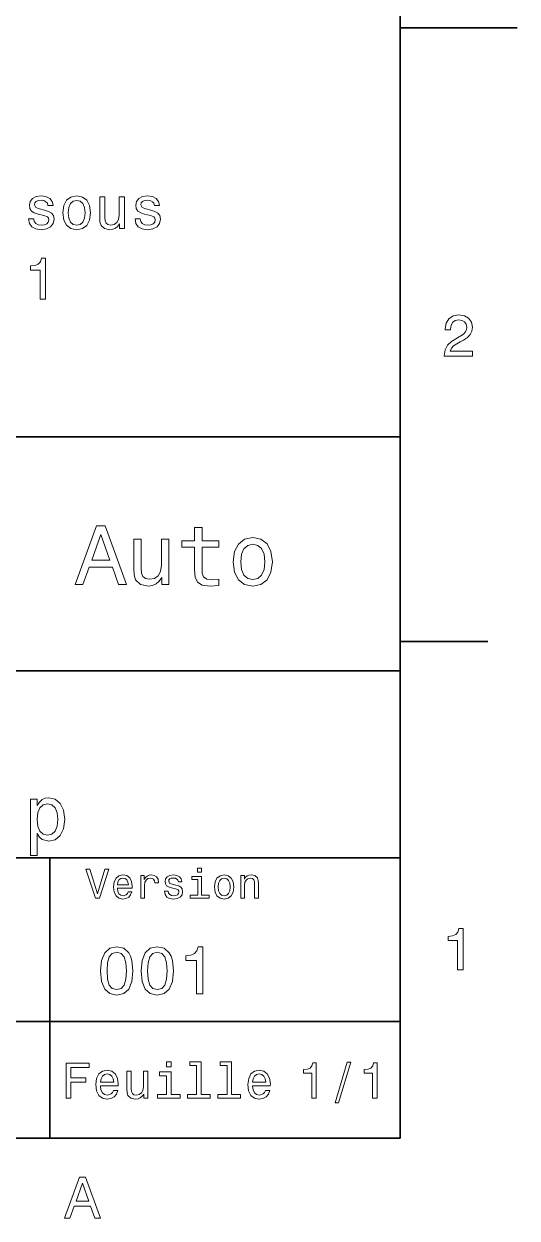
# Model space of a CAD drawing. Extents: x 0 to 297, y 0 to 210.
# Drawn here: x 254.8 to 297, y 3.2 to 105.3 of the extents above; entities that cross this region are included whole.
import ezdxf

# ---------------------------------------------------------------- set-up
doc = ezdxf.new("R2010")
doc.units = 0

msp = doc.modelspace()

# ---------------------------------------------------------------- linework, layer by layer
at = {"color": 7, "lineweight": 35}
for p, q in [((287, 10), (287, 200)), ((97, 70), (287, 70)), ((287, 70), (287, 10)), ((162, 50), (287, 50)), ((162, 34), (287, 34)), ((257, 10), (257, 34)), ((162, 20), (287, 20)), ((10, 10), (287, 10)), ((97, 10), (287, 10))]:
    msp.add_line(p, q, dxfattribs=at)
at = {"color": 7, "lineweight": 35, "ltscale": 0.25}
msp.add_line((287, 105), (297, 105), dxfattribs=at)
at = {"color": 7, "lineweight": 35, "ltscale": 0.1875}
msp.add_line((287, 52.5), (294.5, 52.5), dxfattribs=at)
at = {"color": 7, "lineweight": 13}
for points in [[(256.550476, 89.403221), (256.121796, 89.504089), (255.804062, 89.620079), (255.698151, 89.857109), (255.728424, 90.023537), (255.83432, 90.144577), (256.005798, 90.220222), (256.252899, 90.250481), (256.489929, 90.220222), (256.676544, 90.129448), (256.797577, 89.993279), (256.848022, 89.811722), (257.281738, 89.811722), (257.281738, 89.821808), (257.206085, 90.14962), (256.999298, 90.406822), (256.676544, 90.568207), (256.252899, 90.628723), (255.824234, 90.568207), (255.511566, 90.401779), (255.31488, 90.154663), (255.254349, 89.84198), (255.299744, 89.539391), (255.440948, 89.327576), (255.672943, 89.176277), (256.010834, 89.070366), (256.505066, 88.949333), (256.807678, 88.82325), (256.888367, 88.722389), (256.91861, 88.571091), (256.87323, 88.384491), (256.752197, 88.243279), (256.555511, 88.152504), (256.293274, 88.122246), (256.015869, 88.152504), (255.814148, 88.258408), (255.677979, 88.429878), (255.622513, 88.666908), (255.193832, 88.666908), (255.264435, 88.263451), (255.471207, 87.970947), (255.799026, 87.794434), (256.252899, 87.728874), (256.72699, 87.794434), (257.074951, 87.970947), (257.286774, 88.253365), (257.362427, 88.621521), (257.306946, 88.939247), (257.150604, 89.156105), (256.893402, 89.297318)], [(258.128998, 89.176277), (258.209686, 88.561005), (258.441681, 88.107109), (258.809814, 87.824692), (259.304077, 87.728874), (259.793274, 87.824692), (260.161407, 88.102066), (260.393402, 88.555962), (260.479126, 89.176277), (260.393402, 89.79155), (260.161407, 90.250481), (259.793274, 90.527863), (259.304077, 90.628723), (258.809814, 90.527863), (258.441681, 90.245438), (258.209686, 89.79155)], [(258.582886, 89.18132), (258.628265, 89.635208), (258.76947, 89.96302), (258.996429, 90.164749), (259.304077, 90.235352), (259.606659, 90.164749), (259.833618, 89.968063), (259.974823, 89.635208), (260.025238, 89.18132), (259.974823, 88.722389), (259.833618, 88.389534), (259.606659, 88.187805), (259.304077, 88.122246), (258.996429, 88.187805), (258.76947, 88.389534), (258.628265, 88.722389)], [(263.384033, 90.532906), (262.940247, 90.532906), (262.940247, 88.969505), (262.889801, 88.606392), (262.74353, 88.344147), (262.516602, 88.182762), (262.219055, 88.132332), (261.982025, 88.172676), (261.830719, 88.293709), (261.744995, 88.500481), (261.724823, 88.792992), (261.724823, 90.532906), (261.281006, 90.532906), (261.281006, 88.752647), (261.296143, 88.394577), (261.391968, 88.097023), (261.684479, 87.824692), (262.153503, 87.728874), (262.40564, 87.764175), (262.622498, 87.85495), (262.809113, 88.011292), (262.960388, 88.238235), (262.960388, 87.824692), (263.384033, 87.824692)], [(265.658539, 89.403221), (265.229858, 89.504089), (264.91214, 89.620079), (264.806213, 89.857109), (264.836487, 90.023537), (264.942383, 90.144577), (265.113861, 90.220222), (265.360962, 90.250481), (265.598022, 90.220222), (265.784607, 90.129448), (265.90564, 89.993279), (265.956085, 89.811722), (266.389801, 89.811722), (266.389801, 89.821808), (266.314148, 90.14962), (266.107361, 90.406822), (265.784607, 90.568207), (265.360962, 90.628723), (264.932312, 90.568207), (264.619629, 90.401779), (264.422943, 90.154663), (264.362427, 89.84198), (264.407806, 89.539391), (264.549011, 89.327576), (264.781006, 89.176277), (265.118896, 89.070366), (265.613129, 88.949333), (265.915741, 88.82325), (265.996429, 88.722389), (266.026672, 88.571091), (265.981293, 88.384491), (265.86026, 88.243279), (265.663574, 88.152504), (265.401337, 88.122246), (265.123962, 88.152504), (264.922211, 88.258408), (264.786041, 88.429878), (264.730591, 88.666908), (264.30191, 88.666908), (264.372498, 88.263451), (264.579285, 87.970947), (264.907104, 87.794434), (265.360962, 87.728874), (265.835052, 87.794434), (266.183014, 87.970947), (266.394836, 88.253365), (266.47049, 88.621521), (266.415009, 88.939247), (266.258667, 89.156105), (266.001465, 89.297318)], [(256.177277, 81.777863), (256.6362, 81.777863), (256.6362, 85.303078), (256.293274, 85.303078), (256.202484, 84.995445), (256.020935, 84.788666), (255.743546, 84.667633), (255.36026, 84.627289), (255.36026, 84.269218), (256.177277, 84.269218)], [(290.76947, 76.916786), (293.175079, 76.916786), (293.175079, 77.350502), (291.273773, 77.350502), (291.3797, 77.587532), (291.561249, 77.784218), (292.121033, 78.142288), (292.418579, 78.293587), (292.751434, 78.510445), (292.988464, 78.762604), (293.124634, 79.060158), (293.175079, 79.398056), (293.089355, 79.821686), (292.852325, 80.154541), (292.489197, 80.366356), (292.020172, 80.442001), (291.536041, 80.35627), (291.167877, 80.119232), (290.930847, 79.740997), (290.850159, 79.241714), (290.850159, 79.171112), (291.309082, 79.171112), (291.309082, 79.211456), (291.354462, 79.554398), (291.490631, 79.806557), (291.707489, 79.967941), (291.994965, 80.023415), (292.287476, 79.972984), (292.504333, 79.846901), (292.645538, 79.650215), (292.695984, 79.403099), (292.660675, 79.171112), (292.56485, 78.974426), (292.403473, 78.802956), (292.181549, 78.651657), (291.884003, 78.490273), (291.389771, 78.177589), (291.041779, 77.844742), (290.835022, 77.441284), (290.76947, 76.931915)], [(259.175781, 57.381123), (259.838623, 57.381123), (260.364563, 58.850864), (262.360229, 58.850864), (262.886169, 57.381123), (263.563416, 57.381123), (261.733429, 62.388329), (260.998566, 62.388329)], [(260.595093, 59.463257), (261.365997, 61.667866), (262.136902, 59.463257)], [(269.399109, 60.579971), (269.399109, 58.64193), (269.442352, 58.015129), (269.644073, 57.582851), (270.047546, 57.330688), (270.731995, 57.244236), (271.481262, 57.280258), (271.481262, 57.827808), (270.933716, 57.78458), (270.436584, 57.842216), (270.170013, 58.022331), (270.054749, 58.324928), (270.033142, 58.75), (270.033142, 60.579971), (271.481262, 60.579971), (271.481262, 61.120316), (270.033142, 61.120316), (270.033142, 62.251438), (269.399109, 62.251438), (269.399109, 61.120316), (268.304016, 61.120316), (268.304016, 60.579971)], [(272.698853, 59.311958), (272.814117, 58.432995), (273.145508, 57.78458), (273.671448, 57.381123), (274.377502, 57.244236), (275.076355, 57.381123), (275.602295, 57.777374), (275.933716, 58.425793), (276.056183, 59.311958), (275.933716, 60.190922), (275.602295, 60.846542), (275.076355, 61.242794), (274.377502, 61.386887), (273.671448, 61.242794), (273.145508, 60.839336), (272.814117, 60.190922)], [(267.194519, 61.25), (266.560516, 61.25), (266.560516, 59.016571), (266.488464, 58.497837), (266.279541, 58.123196), (265.955322, 57.892651), (265.530243, 57.820602), (265.19165, 57.878242), (264.975494, 58.051151), (264.853027, 58.346542), (264.824219, 58.764408), (264.824219, 61.25), (264.190186, 61.25), (264.190186, 58.706772), (264.211792, 58.195244), (264.348694, 57.770172), (264.766571, 57.381123), (265.436584, 57.244236), (265.796814, 57.294666), (266.106628, 57.424351), (266.373199, 57.647694), (266.589325, 57.971901), (266.589325, 57.381123), (267.194519, 57.381123)], [(273.34726, 59.319164), (273.412109, 59.967579), (273.613831, 60.435879), (273.938019, 60.72406), (274.377502, 60.824928), (274.809784, 60.72406), (275.134003, 60.443081), (275.335724, 59.967579), (275.407776, 59.319164), (275.335724, 58.663544), (275.134003, 58.188038), (274.809784, 57.899853), (274.377502, 57.806194), (273.938019, 57.899853), (273.613831, 58.188038), (273.412109, 58.663544)], [(255.923615, 38.474064), (255.923615, 39.012245), (255.353027, 39.012245), (255.353027, 34.181557), (255.923615, 34.181557), (255.923615, 36.061958), (256.124634, 35.757202), (256.351563, 35.556194), (256.92218, 35.407059), (257.466858, 35.530258), (257.894806, 35.899857), (258.173615, 36.483429), (258.277374, 37.274494), (258.173615, 38.059078), (257.894806, 38.642651), (257.466858, 39.005764), (256.92218, 39.135445), (256.610962, 39.096542), (256.345093, 38.973343), (256.118164, 38.76585)], [(256.824921, 35.919308), (256.442352, 36.003601), (256.163544, 36.262966), (255.988464, 36.684437), (255.930115, 37.274494), (255.988464, 37.858067), (256.163544, 38.279537), (256.442352, 38.532421), (256.824921, 38.623199), (257.175049, 38.532421), (257.453888, 38.273052), (257.628967, 37.851585), (257.693787, 37.274494), (257.628967, 36.690922), (257.453888, 36.262966), (257.175049, 36.003601)], [(261.71109, 33.03458), (261.08429, 30.905619), (260.439484, 33.03458), (260.09726, 33.03458), (260.904175, 30.530979), (261.264404, 30.530979), (262.053314, 33.03458)], [(269.992798, 33.117435), (269.657776, 33.117435), (269.657776, 32.757202), (269.992798, 32.757202)], [(262.784576, 31.40634), (264.052582, 31.40634), (264.056183, 31.554033), (263.998566, 31.9683), (263.840057, 32.278099), (263.587891, 32.465416), (263.252869, 32.533859), (262.925079, 32.461815), (262.672913, 32.260086), (262.510803, 31.932276), (262.453156, 31.5), (262.507202, 31.056915), (262.669312, 30.732708), (262.917877, 30.530979), (263.242065, 30.462536), (263.523041, 30.509365), (263.753601, 30.631844), (263.922913, 30.826368), (264.020172, 31.085733), (263.706787, 31.085733), (263.641937, 30.941643), (263.548279, 30.833572), (263.281708, 30.747118), (263.076355, 30.786743), (262.921478, 30.912823), (262.820618, 31.118155), (262.784576, 31.395533)], [(262.784576, 31.672911), (262.824219, 31.921469), (262.921478, 32.105186), (263.069153, 32.216858), (263.263702, 32.256485), (263.45462, 32.216858), (263.602295, 32.105186), (263.692352, 31.921469), (263.724792, 31.672911)], [(264.794678, 30.530979), (265.111664, 30.530979), (265.111664, 31.636887), (265.144104, 31.903458), (265.241364, 32.094379), (265.399841, 32.209652), (265.612396, 32.249279), (265.770905, 32.224064), (265.889771, 32.152016), (265.961823, 32.029537), (265.98703, 31.863832), (266.307648, 31.863832), (266.264404, 32.155621), (266.145538, 32.364552), (265.947418, 32.490635), (265.677246, 32.533859), (265.49353, 32.505043), (265.335022, 32.432995), (265.194519, 32.310516), (265.082855, 32.144814), (265.082855, 32.465416), (264.794678, 32.465416)], [(267.791779, 31.658501), (267.485596, 31.730547), (267.258636, 31.8134), (267.182983, 31.982708), (267.20462, 32.101585), (267.280273, 32.188038), (267.40274, 32.242073), (267.579254, 32.263687), (267.748566, 32.242073), (267.881836, 32.177231), (267.968292, 32.079971), (268.004333, 31.950287), (268.314117, 31.950287), (268.314117, 31.957493), (268.260101, 32.191643), (268.112396, 32.375359), (267.881836, 32.490635), (267.579254, 32.533859), (267.273041, 32.490635), (267.049713, 32.371758), (266.90921, 32.195244), (266.865997, 31.971901), (266.898407, 31.755764), (266.999268, 31.604465), (267.164978, 31.496397), (267.406342, 31.420748), (267.759369, 31.334293), (267.975494, 31.244236), (268.033142, 31.17219), (268.054749, 31.064121), (268.022339, 30.930836), (267.935883, 30.829971), (267.79538, 30.765129), (267.608063, 30.743515), (267.409943, 30.765129), (267.265839, 30.840778), (267.168579, 30.963255), (267.128967, 31.132565), (266.822754, 31.132565), (266.873199, 30.844379), (267.020905, 30.635447), (267.255035, 30.509365), (267.579254, 30.462536), (267.917877, 30.509365), (268.166412, 30.635447), (268.317719, 30.837175), (268.371765, 31.100143), (268.332123, 31.327089), (268.220459, 31.481987), (268.036743, 31.582851)], [(269.981995, 30.79755), (269.981995, 32.400574), (269.167877, 32.400574), (269.167877, 32.130402), (269.664978, 32.130402), (269.664978, 30.79755), (269.016571, 30.79755), (269.016571, 30.530979), (270.637604, 30.530979), (270.637604, 30.79755)], [(271.087891, 31.496397), (271.145538, 31.056915), (271.311249, 30.732708), (271.574219, 30.530979), (271.927246, 30.462536), (272.276672, 30.530979), (272.539612, 30.729107), (272.705322, 31.053314), (272.766571, 31.496397), (272.705322, 31.935879), (272.539612, 32.263687), (272.276672, 32.461815), (271.927246, 32.533859), (271.574219, 32.461815), (271.311249, 32.260086), (271.145538, 31.935879)], [(271.412109, 31.5), (271.444519, 31.824207), (271.54538, 32.058357), (271.707489, 32.20245), (271.927246, 32.25288), (272.143372, 32.20245), (272.305481, 32.061958), (272.406342, 31.824207), (272.442352, 31.5), (272.406342, 31.17219), (272.305481, 30.934437), (272.143372, 30.790344), (271.927246, 30.743515), (271.707489, 30.790344), (271.54538, 30.934437), (271.444519, 31.17219)], [(273.350159, 30.530979), (273.667145, 30.530979), (273.667145, 31.647694), (273.699554, 31.903458), (273.804047, 32.090778), (273.966125, 32.206051), (274.182281, 32.249279), (274.355194, 32.213257), (274.463257, 32.115993), (274.517303, 31.95389), (274.535309, 31.737751), (274.535309, 30.530979), (274.852295, 30.530979), (274.852295, 31.802593), (274.837891, 32.058357), (274.773041, 32.270893), (274.560516, 32.465416), (274.229095, 32.533859), (274.04538, 32.508644), (273.890503, 32.440201), (273.757202, 32.324928), (273.65274, 32.170029), (273.65274, 32.465416), (273.350159, 32.465416)], [(291.909241, 24.416786), (292.368164, 24.416786), (292.368164, 27.942001), (292.025208, 27.942001), (291.934448, 27.634365), (291.752899, 27.427593), (291.475525, 27.306557), (291.092224, 27.266211), (291.092224, 26.90814), (291.909241, 26.90814)], [(261.345825, 24.314121), (261.432281, 23.409224), (261.703156, 22.763689), (262.135437, 22.371759), (262.734863, 22.244957), (263.328522, 22.371759), (263.760803, 22.763689), (264.02594, 23.409224), (264.118164, 24.314121), (264.02594, 25.213257), (263.916412, 25.570606), (263.760803, 25.864553), (263.328522, 26.256485), (262.734863, 26.38905), (262.135437, 26.256485), (261.703156, 25.858791), (261.432281, 25.213257)], [(261.899139, 24.314121), (261.945251, 25.011528), (262.089325, 25.51297), (262.348694, 25.806917), (262.734863, 25.910664), (263.115265, 25.806917), (263.374634, 25.51297), (263.518738, 25.011528), (263.56485, 24.314121), (263.518738, 23.610952), (263.374634, 23.10951), (263.115265, 22.815563), (262.734863, 22.717581), (262.348694, 22.815563), (262.089325, 23.10951), (261.945251, 23.610952)], [(264.815552, 24.314121), (264.902008, 23.409224), (265.172913, 22.763689), (265.605194, 22.371759), (266.20462, 22.244957), (266.798279, 22.371759), (267.23056, 22.763689), (267.495667, 23.409224), (267.587891, 24.314121), (267.495667, 25.213257), (267.386169, 25.570606), (267.23056, 25.864553), (266.798279, 26.256485), (266.20462, 26.38905), (265.605194, 26.256485), (265.172913, 25.858791), (264.902008, 25.213257)], [(265.368866, 24.314121), (265.414978, 25.011528), (265.559082, 25.51297), (265.818451, 25.806917), (266.20462, 25.910664), (266.585022, 25.806917), (266.844391, 25.51297), (266.988464, 25.011528), (267.034576, 24.314121), (266.988464, 23.610952), (266.844391, 23.10951), (266.585022, 22.815563), (266.20462, 22.717581), (265.818451, 22.815563), (265.559082, 23.10951), (265.414978, 23.610952)], [(269.570618, 22.360231), (270.095093, 22.360231), (270.095093, 26.38905), (269.703156, 26.38905), (269.599426, 26.037464), (269.391937, 25.801153), (269.074921, 25.662825), (268.636902, 25.616714), (268.636902, 25.207493), (269.570618, 25.207493)], [(258.414978, 13.428675), (258.817017, 13.428675), (258.817017, 14.807637), (260.079254, 14.807637), (260.079254, 15.166427), (258.817017, 15.166427), (258.817017, 16.065563), (260.368866, 16.065563), (260.368866, 16.428675), (258.414978, 16.428675)], [(267.389038, 16.532421), (266.98703, 16.532421), (266.98703, 16.100145), (267.389038, 16.100145)], [(269.572052, 16.212536), (269.572052, 13.748559), (268.789612, 13.748559), (268.789612, 13.428675), (270.73056, 13.428675), (270.73056, 13.748559), (269.952454, 13.748559), (269.952454, 16.532421), (268.975494, 16.532421), (268.975494, 16.212536)], [(272.174347, 16.212536), (272.174347, 13.748559), (271.391937, 13.748559), (271.391937, 13.428675), (273.332855, 13.428675), (273.332855, 13.748559), (272.554749, 13.748559), (272.554749, 16.532421), (271.57782, 16.532421), (271.57782, 16.212536)], [(279.416443, 13.428675), (279.809814, 13.428675), (279.809814, 16.450289), (279.515839, 16.450289), (279.438049, 16.1866), (279.28241, 16.009367), (279.044678, 15.905621), (278.716125, 15.871038), (278.716125, 15.564121), (279.416443, 15.564121)], [(281.42218, 13.026657), (281.720459, 13.026657), (282.766571, 16.510807), (282.463989, 16.510807)], [(284.621033, 13.428675), (285.014404, 13.428675), (285.014404, 16.450289), (284.720459, 16.450289), (284.642639, 16.1866), (284.48703, 16.009367), (284.249268, 15.905621), (283.920746, 15.871038), (283.920746, 15.564121), (284.621033, 15.564121)], [(261.341492, 14.479107), (262.863098, 14.479107), (262.867432, 14.656341), (262.798279, 15.153459), (262.608063, 15.525217), (262.305481, 15.75), (261.903473, 15.832133), (261.510101, 15.745678), (261.207489, 15.503603), (261.01297, 15.110231), (260.943817, 14.591499), (261.008636, 14.059798), (261.203156, 13.67075), (261.501434, 13.428675), (261.890503, 13.346542), (262.227661, 13.402739), (262.504333, 13.549712), (262.707489, 13.783141), (262.824219, 14.09438), (262.44812, 14.09438), (262.370331, 13.92147), (262.257935, 13.791787), (261.938049, 13.688041), (261.69165, 13.735591), (261.505768, 13.886888), (261.384735, 14.133286), (261.341492, 14.466139)], [(261.341492, 14.798992), (261.389038, 15.097262), (261.505768, 15.317724), (261.682983, 15.45173), (261.916412, 15.49928), (262.145538, 15.45173), (262.322754, 15.317724), (262.430847, 15.097262), (262.469727, 14.798992)], [(265.400574, 15.75), (265.020172, 15.75), (265.020172, 14.409943), (264.976959, 14.098703), (264.851593, 13.873919), (264.657074, 13.735591), (264.402008, 13.692364), (264.198853, 13.726946), (264.069153, 13.830692), (263.995667, 14.007925), (263.978394, 14.258646), (263.978394, 15.75), (263.597992, 15.75), (263.597992, 14.224064), (263.610962, 13.917148), (263.693085, 13.662104), (263.943817, 13.428675), (264.345825, 13.346542), (264.561951, 13.376801), (264.747833, 13.454611), (264.907776, 13.588617), (265.037476, 13.783141), (265.037476, 13.428675), (265.400574, 13.428675)], [(267.376068, 13.748559), (267.376068, 15.672191), (266.399139, 15.672191), (266.399139, 15.347983), (266.995667, 15.347983), (266.995667, 13.748559), (266.21759, 13.748559), (266.21759, 13.428675), (268.162811, 13.428675), (268.162811, 13.748559)], [(274.353027, 14.479107), (275.874634, 14.479107), (275.878967, 14.656341), (275.809814, 15.153459), (275.619598, 15.525217), (275.317017, 15.75), (274.914978, 15.832133), (274.521606, 15.745678), (274.219025, 15.503603), (274.024506, 15.110231), (273.955322, 14.591499), (274.020172, 14.059798), (274.214691, 13.67075), (274.51297, 13.428675), (274.902008, 13.346542), (275.239197, 13.402739), (275.515839, 13.549712), (275.719025, 13.783141), (275.835724, 14.09438), (275.459656, 14.09438), (275.381836, 13.92147), (275.26944, 13.791787), (274.949554, 13.688041), (274.703186, 13.735591), (274.517303, 13.886888), (274.39624, 14.133286), (274.353027, 14.466139)], [(274.353027, 14.798992), (274.400574, 15.097262), (274.517303, 15.317724), (274.694519, 15.45173), (274.927948, 15.49928), (275.157074, 15.45173), (275.33429, 15.317724), (275.442352, 15.097262), (275.481262, 14.798992)], [(258.266846, 3.166787), (258.730835, 3.166787), (259.098999, 4.195605), (260.495972, 4.195605), (260.864105, 3.166787), (261.338165, 3.166787), (260.05719, 6.67183), (259.542786, 6.67183)], [(259.260376, 4.624279), (259.799988, 6.167507), (260.33963, 4.624279)]]:
    msp.add_lwpolyline(points, close=True, dxfattribs=at)

doc.saveas('drawing.dxf')
